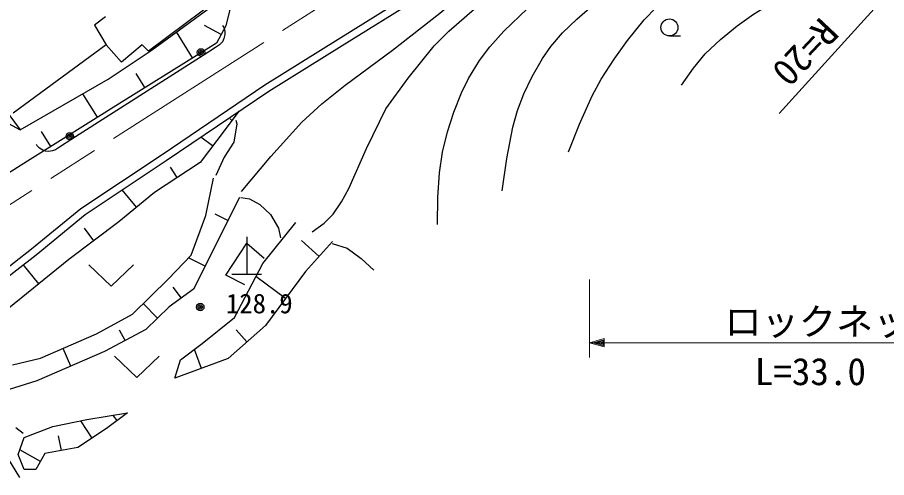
# Model space of a CAD drawing. Units: millimetres, scale not verified. Extents: x 40000 to 680000, y 20000 to 380000.
# Drawn here: x 198608 to 257080, y 267918 to 298866 of the extents above; entities that cross this region are included whole.
import ezdxf
from ezdxf.enums import TextEntityAlignment as Align

# ---------------------------------------------------------------- set-up
doc = ezdxf.new("R2010")
doc.units = ezdxf.units.MM
doc.header["$LTSCALE"] = 1000
doc.linetypes.add('CHAIN', pattern=[18.5, 12, -1.5, 3.5, -1.5])
for name, color, linetype, lineweight in [('M-BGD', 7, 'Continuous', 25), ('M-BMK', 2, 'CHAIN', 13), ('M-STR-HTXT', 7, 'Continuous', 13)]:
    doc.layers.add(name, color=color, linetype=linetype, lineweight=lineweight)
doc.styles.add('ＭＳ ゴシック', font='')
doc.styles.get('ＭＳ ゴシック').set_extended_font_data('MS Gothic')

msp = doc.modelspace()

# ---------------------------------------------------------------- linework, layer by layer
at = {"layer": 'M-BGD'}
for p, q in [((212834, 300637), (207432, 296589)), ((220188, 297403), (225318, 300602)), ((207600, 296644), (212763, 300412)), ((213122, 300277), (212628, 298304)), ((220453, 296980), (225584, 300180)), ((204534, 298894), (203802, 298332)), ((203802, 298332), (204590, 297011)), ((212314, 297719), (211194, 298320)), ((212628, 298304), (212000, 297135)), ((212411, 298327), (212497, 298192)), ((210395, 296137), (209304, 297888)), ((212497, 298192), (212559, 297947)), ((212566, 297714), (212505, 297438)), ((212559, 297947), (212566, 297714)), ((212000, 297135), (205580, 293143)), ((212401, 297230), (212208, 297012)), ((212505, 297438), (212401, 297230)), ((215245, 294329), (220188, 297403)), ((242468, 297618), (243218, 297618)), ((204590, 297011), (198316, 292430)), ((205603, 295859), (204590, 297011)), ((204726, 294716), (207600, 296644)), ((207010, 297011), (205603, 295859)), ((207432, 296589), (207010, 297011)), ((211939, 296840), (211096, 296302)), ((212208, 297012), (211939, 296840)), ((215518, 293911), (220453, 296980)), ((211096, 296302), (202276, 290668)), ((198800, 291307), (204726, 294716)), ((207185, 294141), (206598, 295082)), ((196487, 294389), (198800, 291307)), ((208341, 289652), (215245, 294329)), ((204008, 292156), (203016, 293732)), ((208621, 289239), (215518, 293911)), ((205580, 293143), (199294, 289196)), ((196241, 292697), (198800, 291307)), ((213507, 292549), (212582, 291337)), ((213045, 291943), (212923, 292036)), ((213312, 291961), (213381, 291719)), ((200865, 290183), (200224, 291201)), ((212582, 291337), (210905, 289115)), ((213381, 291719), (213174, 290477)), ((202276, 290668), (201433, 290130)), ((211744, 290226), (210955, 290820)), ((199949, 290225), (199884, 290326)), ((200090, 290078), (199949, 290225)), ((200320, 289941), (200090, 290078)), ((201433, 290130), (201164, 289958)), ((213174, 290477), (212518, 289477)), ((200508, 289871), (200320, 289941)), ((200707, 289856), (200508, 289871)), ((200974, 289884), (200707, 289856)), ((201164, 289958), (200974, 289884)), ((202870, 286016), (208341, 289652)), ((212518, 289477), (211965, 288234)), ((199294, 289196), (192245, 284807)), ((203168, 285614), (208621, 289239)), ((203168, 285614), (208621, 289239)), ((210905, 289115), (207825, 287097)), ((209365, 288106), (208919, 288786)), ((211282, 285549), (211795, 288044)), ((206627, 286106), (205661, 287271)), ((207825, 287097), (205430, 285114)), ((213541, 286745), (210460, 280591)), ((213650, 286745), (214220, 286664)), ((214220, 286664), (214925, 286284)), ((199554, 283295), (202870, 286016)), ((214925, 286284), (215631, 285607)), ((199866, 282904), (203168, 285614)), ((199866, 282904), (203168, 285614)), ((210289, 282882), (211282, 285549)), ((212771, 285207), (211922, 285630)), ((215631, 285607), (216173, 284685)), ((205430, 285114), (202076, 282584)), ((215115, 282327), (217340, 285064)), ((203753, 283849), (203124, 284681)), ((216173, 284685), (216309, 284034)), ((212621, 281540), (214037, 283679)), ((214037, 284100), (214037, 281603)), ((214037, 283679), (215212, 282679)), ((218900, 282788), (217721, 283854)), ((219809, 283790), (217991, 281785)), ((219782, 283655), (220786, 283357)), ((193448, 278565), (199554, 283295)), ((220786, 283357), (221736, 282652)), ((193755, 278170), (199866, 282904)), ((193755, 278170), (199866, 282904)), ((202076, 282584), (198037, 279313)), ((208784, 281275), (210289, 282882)), ((211231, 282130), (210109, 282690)), ((221736, 282652), (222577, 281866)), ((200056, 280949), (199008, 282240)), ((203419, 282225), (204918, 280786)), ((204918, 280786), (206418, 282225)), ((213216, 278695), (215115, 282327)), ((206354, 278916), (208784, 281275)), ((213899, 280884), (212621, 281540)), ((213037, 281603), (215037, 281603)), ((216648, 279969), (214652, 281442)), ((217991, 281785), (215305, 278153)), ((209639, 279993), (209098, 280735)), ((210460, 280591), (208818, 279394)), ((208031, 278636), (207079, 279621)), ((203924, 277582), (206354, 278916)), ((208818, 279394), (207243, 277877)), ((211045, 276933), (213216, 278695)), ((207243, 277877), (204471, 276407)), ((205857, 277142), (205487, 277839)), ((215305, 278153), (212782, 275930)), ((214043, 277041), (213326, 277854)), ((200159, 275941), (203924, 277582)), ((202195, 275415), (201677, 276603)), ((209580, 275849), (211045, 276933)), ((204471, 276407), (199920, 274424)), ((205146, 276083), (206645, 274644)), ((206645, 274644), (208145, 276083)), ((210991, 275266), (210517, 276542)), ((198277, 275497), (200159, 275941)), ((212782, 275930), (209200, 274602)), ((209200, 274602), (209580, 275849)), ((199920, 274424), (197079, 273535)), ((203272, 271815), (206016, 272283)), ((206016, 272283), (204610, 271213)), ((205313, 271748), (205068, 272069)), ((199055, 270611), (200996, 271347)), ((200996, 271347), (203272, 271815)), ((203640, 270578), (202881, 271735)), ((198508, 271291), (198997, 270911)), ((201565, 269742), (201384, 270738)), ((204610, 271213), (202670, 269943)), ((197364, 270164), (198762, 267918)), ((198654, 269475), (199055, 270611)), ((200160, 269007), (198765, 269790)), ((202670, 269943), (200461, 269542)), ((199055, 268472), (198654, 269475)), ((200461, 269542), (199859, 268472)), ((199859, 268472), (199055, 268472))]:
    msp.add_line(p, q, dxfattribs=at)
for points in [[(231220, 287202), (231526, 289377), (231931, 291492), (232246, 292604), (232674, 293723), (233233, 294891), (233935, 296103), (234499, 296903), (235279, 297816), (236233, 298755), (237302, 299660), (240431, 301984), (243698, 304274), (245564, 305437), (247635, 306599), (249078, 307301), (250412, 307820), (251074, 307982), (251866, 308063), (253072, 308020), (254240, 307874), (255416, 307647), (256578, 307313), (257889, 306814)], [(226878, 284949), (226889, 286751), (226997, 288419), (227213, 289800), (227540, 291163), (227958, 292492), (228476, 293792), (228961, 294766), (229697, 295959), (230399, 296895), (231330, 297939), (232918, 299464), (234466, 300814), (237511, 303320), (240620, 305744), (242943, 307351)], [(213695, 287157), (215667, 289510), (217747, 291830), (219096, 293044), (220654, 294297), (223842, 296669), (227019, 299160), (229436, 301180), (232102, 303266), (236983, 306834)], [(218431, 284437), (219237, 285035), (219843, 285637), (220417, 286459), (220906, 287357), (222093, 290054), (223397, 292716), (224905, 294768), (226649, 296959), (227633, 297947), (228842, 298995), (231518, 301327), (234174, 303493), (237457, 305966)], [(235689, 289826), (236419, 291685), (237275, 293582), (237887, 294716), (238747, 296063), (239641, 297303), (240780, 298696), (241599, 299559), (242648, 300486), (243569, 301130), (244786, 301826), (246157, 302504), (247636, 303112), (248761, 303455), (250132, 303745), (251558, 303888), (253004, 303920), (253799, 303850), (254481, 303691), (256537, 302937), (258628, 302051)], [(243280, 294301), (244081, 295450), (244882, 296406), (245895, 297374), (247021, 298292), (248133, 299086), (249332, 299814), (250284, 300260), (251416, 300654), (252697, 301015)]]:
    msp.add_lwpolyline(points, dxfattribs=at)
for centre, major_axis in [((242468, 298188), (570, 0)), ((210962, 296512), (250, 0)), ((210962, 296512), (150, 0)), ((210962, 296512), (50, 0)), ((202141, 290878), (250, 0)), ((202141, 290878), (150, 0)), ((202141, 290878), (50, 0)), ((210911, 279388), (250, 0)), ((210911, 279388), (150, 0)), ((210911, 279388), (50, 0))]:
    msp.add_ellipse(centre, major_axis=major_axis, ratio=0.998985, dxfattribs=at)
at = {"layer": 'M-BMK'}
msp.add_line((246373, 317083), (193137, 283101), dxfattribs=at)
at = {"layer": 'M-STR-HTXT'}
for p, q in [((270046, 314702), (249853, 292395)), ((237089, 281230), (237089, 275988)), ((237089, 276986), (238089, 277266)), ((237369, 276986), (238049, 277186)), ((238049, 277186), (238049, 276787)), ((238089, 277266), (238089, 276707)), ((237089, 276986), (266943, 276986)), ((238089, 276707), (237089, 276986)), ((238049, 276787), (237369, 276986)), ((237529, 276986), (238009, 277106)), ((238009, 276867), (237529, 276986)), ((237769, 276986), (237969, 277026)), ((237969, 276947), (237769, 276986)), ((237969, 277026), (237969, 276947)), ((238009, 277106), (238009, 276867))]:
    msp.add_line(p, q, dxfattribs=at)

# ---------------------------------------------------------------- texts
at = {"layer": 'M-STR-HTXT', "style": 'ＭＳ ゴシック'}
msp.add_text('R=20', height=1833, rotation=226.771, dxfattribs=at).set_placement((252251, 299341), align=Align.BOTTOM_LEFT)
for s, height, p in [('128.9', 1320, (212638, 278569)), ('ロックネット', 1833, (246176, 276941)), ('L=33.0', 1833, (248211, 273586))]:
    msp.add_text(s, height=height, dxfattribs=at).set_placement(p, align=Align.BOTTOM_LEFT)

doc.saveas('drawing.dxf')
